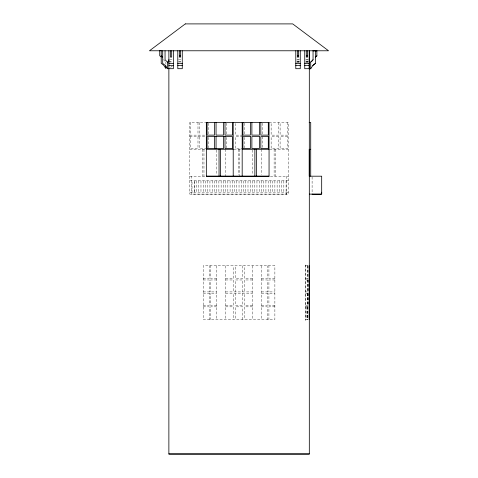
<?xml version="1.0" encoding="UTF-8"?>
<svg xmlns="http://www.w3.org/2000/svg" width="478" height="478" viewBox="0 0 478 478"><rect width="100%" height="100%" fill="white"/><g stroke="black" fill="none" stroke-linecap="round" stroke-linejoin="round"><path stroke-width="0.36" stroke-dasharray="2.39 1.79" d="M286.077 180.839L286.077 194.11L286.077 192.867L192.013 192.867L192.013 180.839M170.556 67.386L172.235 66.173M169.618 59.732L172.612 59.732M178.539 59.732L181.568 59.732M297.28 59.732L299.515 59.732M306.237 59.732L308.477 59.732M296.629 59.923L299.61 59.923M305.585 59.923L308.573 59.923M168.877 61.238L172.606 61.238M178.539 61.238L181.568 61.238M297.28 61.238L299.515 61.238M306.237 61.238L308.477 61.238M296.623 61.423L299.61 61.423M305.579 61.423L308.567 61.423M168.871 61.967L172.606 61.967M178.539 61.967L181.562 61.967M297.28 61.967L299.515 61.967M306.237 61.967L308.477 61.967M296.617 62.158L299.604 62.158M305.573 62.158L308.561 62.158M206.956 122.446L189.772 122.446L189.772 194.116L288.318 194.116L288.318 122.446L269.646 122.446M189.772 135.137L205.6 135.137M242.782 135.137L235.313 135.137L235.313 123.193M189.772 136.63L206.956 136.63M242.782 136.63L235.313 136.63L235.313 148.574L242.782 148.574M206.956 148.574L199.481 148.574L199.481 136.63M189.772 149.321L205.761 149.321M233.82 149.321L241.288 149.321M269.646 149.321L288.318 149.321M189.772 176.197L205.456 176.197M270.399 176.197L288.318 176.197M189.772 180.839L288.318 180.839M189.772 192.216L192.013 192.216M286.077 192.216L288.318 192.216M305.675 265.78L309.314 265.78M203.21 278.477L209.185 278.477L209.185 265.78M216.648 278.477L210.679 278.477L210.679 265.78M225.61 278.477L233.82 278.477L233.82 265.78M252.486 278.477L244.27 278.477L244.27 265.78M261.442 278.477L267.417 278.477L267.417 265.78M274.88 278.477L268.911 278.477L268.911 265.78M305.675 278.477L309.314 278.477M203.21 279.965L209.185 279.965L209.185 291.915M216.648 279.965L210.679 279.965L210.679 291.915M225.61 279.965L233.82 279.965L233.82 291.915M252.486 279.965L244.27 279.965L244.27 291.915M261.442 279.965L267.417 279.965L267.417 291.915M274.88 279.965L268.911 279.965L268.911 291.915M305.675 279.965L308.43 279.965M203.21 291.915L216.648 291.915M225.61 291.915L252.486 291.915M261.442 291.915L274.88 291.915M305.675 291.915L309.272 291.915M203.21 293.402L216.648 293.402M225.61 293.402L252.486 293.402M261.442 293.402L274.88 293.402M305.675 293.402L309.224 293.402M203.21 305.352L209.185 305.352L209.185 293.402M216.648 305.352L210.679 305.352L210.679 293.402M225.61 305.352L233.82 305.352L233.82 293.402M252.486 305.352L244.27 305.352L244.27 293.402M261.442 305.352L267.417 305.352L267.417 293.402M274.88 305.352L268.911 305.352L268.911 293.402M305.675 305.352L308.615 305.352M203.21 306.84L209.185 306.84L209.185 319.537M216.648 306.84L210.679 306.84L210.679 319.537M225.61 306.84L233.82 306.84L233.82 319.537M252.486 306.84L244.27 306.84L244.27 319.537M261.442 306.84L267.417 306.84L267.417 319.537M274.88 306.84L268.911 306.84L268.911 319.537M305.675 306.84L309.272 306.84M305.675 319.537L309.314 319.537M163.554 59.625L164.814 61.124M312.104 176.92L312.104 194.253M308.149 279.965L308.149 291.915M308.149 293.402L308.149 305.352M308.011 265.78L308.011 278.477M308.053 279.965L308.053 291.915M308.011 293.402L308.011 305.352M307.916 265.78L307.916 278.477M307.916 293.402L307.916 305.352M307.963 306.84L307.963 319.537M307.778 265.78L307.868 278.477M307.868 279.965L307.868 291.915M307.73 293.402L307.73 305.352M307.73 306.84L307.73 319.537M307.635 306.84L307.635 319.537M307.45 279.965L307.45 291.915M307.402 306.84L307.402 319.537M307.312 293.402L307.312 305.352M306.798 306.84L306.798 319.537M287.571 122.446L287.571 135.137L280.102 135.137L280.102 122.446M286.824 176.197L286.824 194.253L191.266 194.253L191.266 176.197M283.842 180.839L283.842 192.867M281.602 180.839L281.602 192.867M279.361 180.839L279.361 192.867M278.608 122.446L278.608 135.137L271.14 135.137L271.14 122.446M277.121 180.839L277.121 192.867M275.621 149.321L275.621 176.197M274.88 180.839L274.88 192.867M274.127 149.321L274.127 176.197M272.639 180.839L272.639 192.867M270.405 180.839L270.405 192.867M268.164 180.839L268.164 192.867M265.923 180.839L265.923 192.867M263.671 180.839L263.671 192.867M262.189 123.193L262.189 134.39M262.189 136.63L262.189 147.827M261.442 149.321L261.442 174.703M261.43 180.839L261.43 192.867M261.442 265.78L261.442 319.537M259.19 180.839L259.19 192.867M256.949 180.839L256.949 192.867M254.708 180.839L254.708 192.867M252.486 150.068L252.486 174.703M252.468 180.839L252.468 192.867M252.486 265.78L252.486 319.537M250.233 180.839L250.233 192.867M247.992 180.839L247.992 192.867M245.752 180.839L245.752 192.867M244.27 123.193L244.27 135.137M244.27 137.377L244.27 147.827M243.511 180.839L243.511 192.867M242.782 265.78L242.782 278.477L235.313 278.477L235.313 265.78M242.782 291.915L242.782 279.965L235.313 279.965L235.313 291.915M242.782 293.402L242.782 305.352L235.313 305.352L235.313 293.402M242.782 319.537L242.782 306.84L235.313 306.84L235.313 319.537M241.271 180.839L241.271 192.867M239.795 149.321L239.795 176.197M239.03 180.839L239.03 192.867M238.301 149.321L238.301 174.703M236.789 180.839L236.789 192.867M234.555 180.839L234.555 192.867M232.314 180.839L232.314 192.867M230.085 180.839L230.085 192.867M227.851 180.839L227.851 192.867M226.357 123.193L226.357 134.39M226.357 137.377L226.357 147.827M225.61 149.321L225.61 176.197M225.61 180.839L225.61 192.867M225.61 265.78L225.61 319.537M223.369 180.839L223.369 192.867M221.129 180.839L221.129 192.867M218.888 180.839L218.888 192.867M216.648 150.068L216.648 174.703M216.648 180.839L216.648 192.867M216.648 265.78L216.648 319.537M214.413 180.839L214.413 192.867M212.172 180.839L212.172 192.867M209.932 180.839L209.932 192.867M208.438 123.193L208.438 135.137M208.438 137.377L208.438 147.827M207.691 180.839L207.691 192.867M205.45 180.839L205.45 192.867M203.963 149.321L203.963 176.197M203.21 180.839L203.21 192.867M202.475 149.321L202.475 176.197M200.975 180.839L200.975 192.867M199.481 122.446L199.481 135.137M198.734 180.839L198.734 192.867M197.988 122.446L197.988 135.137M197.988 136.63L197.988 148.574L190.519 148.574L190.519 136.63M196.494 180.839L196.494 192.867M190.519 122.446L190.519 135.137M165.884 61.859L165.884 64.548M194.253 180.839L194.253 192.867L194.253 180.839M278.608 136.63L271.14 136.63L271.14 148.574L278.608 148.574L278.608 136.63M287.571 136.63L280.102 136.63L280.102 148.574L287.571 148.574L287.571 136.63M305.818 265.033L305.675 320.278L305.818 265.033M274.88 265.78L203.21 265.78L203.21 319.537L274.88 319.537L274.88 265.78"/><path stroke-width="0.72" d="M309.308 68.886L309.326 63.592M168.877 59.732L168.871 61.967L167.378 61.967L165.047 59.732L165.047 50.776M309.32 59.923L309.308 62.158M309.314 68.772L310.718 68.772L312.893 65.367L315.384 63.401M313.048 59.732L310.718 62.05M311.787 61.315L313.048 59.816L313.048 50.776M315.384 57.085L316.872 55.83M315.384 57.169L316.872 55.914L316.872 50.776M312.893 65.45L315.384 63.478L315.384 50.859M313.048 50.859L316.872 50.859M179.358 55.83L180.612 55.83M297.352 55.83L298.607 55.83M306.308 55.83L307.563 55.83M168.871 63.401L173.353 63.401M177.792 63.401L182.273 63.401M295.786 63.401L300.262 63.401M304.743 63.401L309.224 63.401M168.871 65.367L173.353 65.367M177.792 65.367L182.273 65.367M295.786 65.367L300.262 65.367M304.743 65.367L309.224 65.367M162.711 50.776L162.711 63.401L165.197 65.367L167.378 68.695L173.353 68.695L173.353 50.776M309.176 122.446L310.718 122.446L310.718 176.197M206.341 149.297L233.216 149.297M242.179 149.297L269.054 149.297M310.718 149.321L309.224 149.321L309.224 176.197L321.682 176.197L321.682 194.116L309.314 194.116M206.341 176.179L269.054 176.179M312.104 194.253L320.935 194.253M309.224 265.78L309.224 319.537M168.871 453.915L309.314 453.915M161.217 55.83L162.711 57.085M161.217 56.978L159.724 55.723L159.724 50.662L161.217 50.662L161.217 63.287L163.703 65.259L165.884 68.581L165.884 65.892M321.682 192.216L321.682 194.11M310.718 61.967L310.718 68.772M309.314 50.776L309.314 454.1L168.871 454.1L168.871 50.776M309.224 50.776L309.224 68.695L304.743 68.695L304.743 50.776M307.563 50.776L307.563 57.085L306.308 57.085L306.308 50.776M300.262 50.776L300.262 68.695L295.786 68.695L295.786 50.776M298.607 50.776L298.607 57.085L297.352 57.085L297.352 50.776M268.307 122.422L268.307 135.119L260.839 135.119L260.839 122.422M259.351 122.422L259.351 135.119L251.882 135.119L251.882 122.422M256.363 149.297L256.363 176.179M254.87 149.297L254.87 176.179M250.388 122.422L250.388 135.119L242.926 135.119L242.926 122.422M242.179 122.422L242.179 176.179M233.216 122.422L233.216 176.179M232.475 122.422L232.475 135.119L225.013 135.119L225.013 122.422M225.013 136.606L225.013 148.556L232.475 148.556L232.475 136.606L207.088 136.606L207.088 148.556L223.519 148.556L223.519 136.606M223.519 122.422L223.519 135.119L216.056 135.119L216.056 122.422M220.537 149.297L220.537 176.179M219.044 149.297L219.044 176.179M216.056 136.606L216.056 148.556M214.562 122.422L214.562 135.119L207.088 135.119L207.088 122.422M214.562 136.606L214.562 148.556M182.273 50.776L182.273 68.695L177.792 68.695L177.792 50.776M180.612 50.776L180.612 57.085L179.358 57.085L179.358 50.776M171.692 50.776L171.692 57.085L170.437 57.085L170.437 50.776M167.378 61.967L167.378 68.695M185.297 23.9L149.459 50.776L328.541 50.776L292.703 23.9L185.297 23.9M269.054 122.422L206.341 122.422L206.341 176.268L269.054 176.268L269.054 122.422M250.388 136.606L242.926 136.606L242.926 148.556L250.388 148.556L250.388 136.606M259.351 136.606L251.882 136.606L251.882 148.556L259.351 148.556L259.351 136.606M268.307 136.606L260.839 136.606L260.839 148.556L268.307 148.556L268.307 136.606"/></g></svg>
